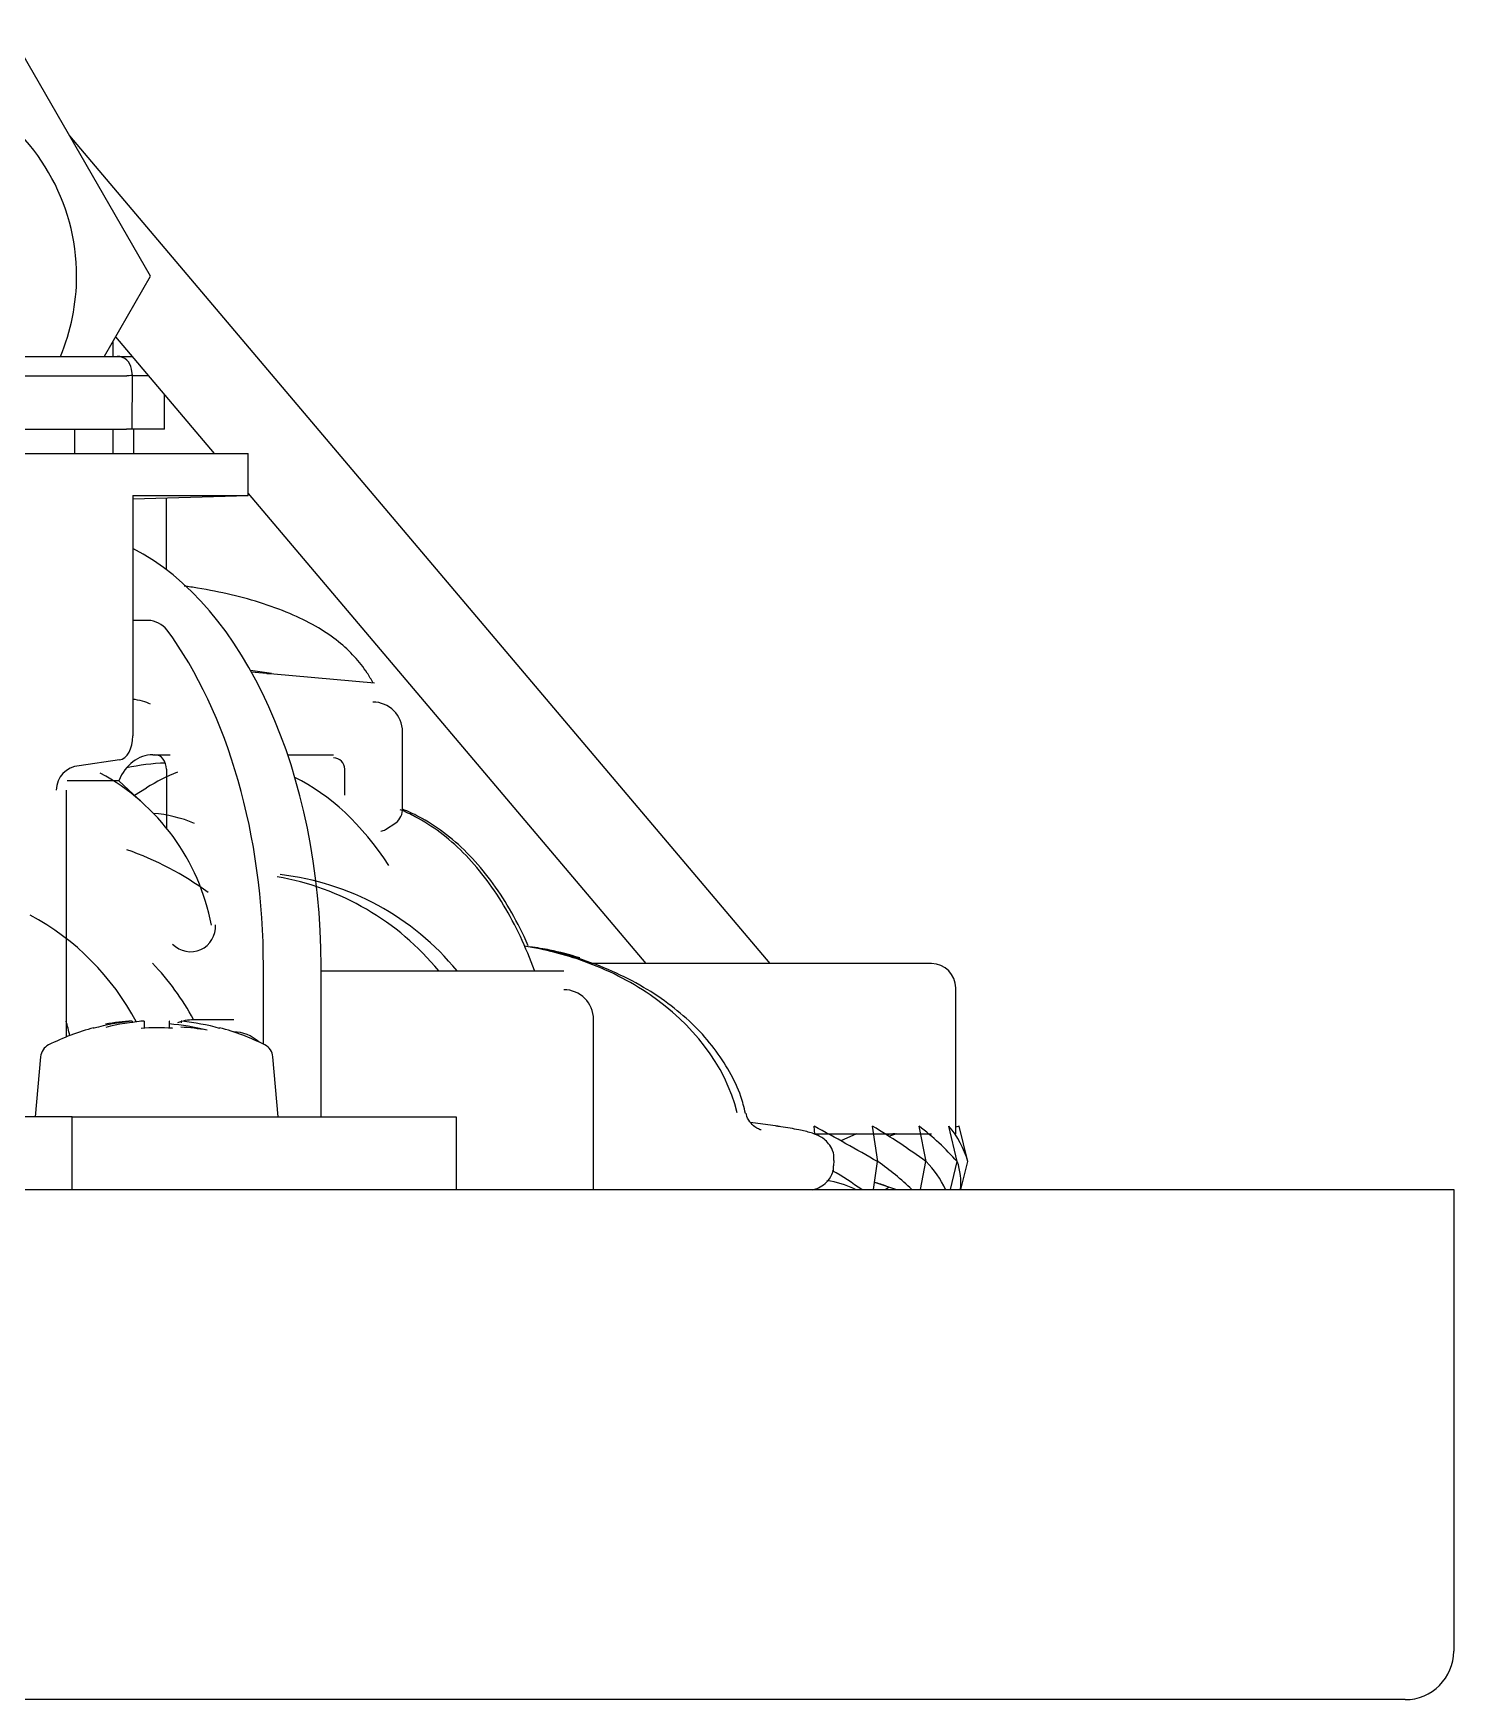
# Model space of a CAD drawing. Header units: millimetres. Extents: x -60 to 7633, y -2614 to 2146.
# Drawn here: x 7580.26 to 7609.5, y -2102.4 to -2068.1 of the extents above; entities that cross this region are included whole.
import ezdxf

# ---------------------------------------------------------------- set-up
doc = ezdxf.new("R2010")
doc.units = ezdxf.units.MM
doc.layers.get('0').update_dxf_attribs({"color": 250})

msp = doc.modelspace()

# ---------------------------------------------------------------- linework, layer by layer
at = {"linetype": 'Continuous'}
for p, q in [((7582.674, -2073.098), (7579.788, -2068.098)), ((7581.007, -2070.21), (7595.426, -2087.248)), ((7581.723, -2074.746), (7582.674, -2073.098)), ((7581.901, -2074.748), (7581.901, -2074.438)), ((7581.953, -2074.347), (7583.986, -2076.748)), ((7579.186, -2074.748), (7581.985, -2074.748)), ((7581.985, -2074.748), (7582.293, -2074.748)), ((7579.496, -2075.148), (7582.182, -2075.148)), ((7582.182, -2075.148), (7582.183, -2075.148)), ((7582.299, -2075.143), (7582.283, -2075.012)), ((7582.296, -2076.248), (7582.299, -2075.143)), ((7582.631, -2075.148), (7582.299, -2075.148)), ((7582.962, -2076.248), (7582.963, -2075.54)), ((7579.494, -2076.248), (7582.18, -2076.248)), ((7581.112, -2076.748), (7581.112, -2076.248)), ((7581.901, -2076.748), (7581.901, -2076.248)), ((7582.296, -2076.248), (7582.18, -2076.248)), ((7582.962, -2076.248), (7582.296, -2076.248)), ((7582.329, -2076.748), (7582.329, -2076.248)), ((7579.496, -2076.748), (7584.682, -2076.748)), ((7584.682, -2077.609), (7584.682, -2076.748)), ((7582.309, -2077.609), (7582.309, -2082.558)), ((7582.309, -2077.609), (7584.682, -2077.609)), ((7582.309, -2077.678), (7584.682, -2077.609)), ((7583.004, -2079.142), (7583.004, -2077.658)), ((7584.682, -2077.571), (7592.872, -2087.248)), ((7582.624, -2080.183), (7582.309, -2080.183)), ((7584.731, -2081.21), (7585.164, -2081.272)), ((7587.282, -2081.474), (7584.754, -2081.251)), ((7587.861, -2084.053), (7587.861, -2082.475)), ((7582.72, -2082.948), (7583.077, -2082.948)), ((7585.497, -2082.948), (7586.437, -2082.948)), ((7582.036, -2083.056), (7581.206, -2083.177)), ((7583.002, -2083.248), (7583.002, -2084.463)), ((7586.674, -2083.782), (7586.674, -2083.248)), ((7580.933, -2083.675), (7580.933, -2088.76)), ((7582.021, -2083.482), (7580.956, -2083.482)), ((7582.518, -2083.948), (7582.021, -2083.482)), ((7582.588, -2083.633), (7582.345, -2083.786)), ((7587.513, -2084.487), (7587.724, -2084.351)), ((7583.927, -2086.458), (7583.926, -2086.458)), ((7584.997, -2088.906), (7584.997, -2087.298)), ((7586.183, -2088.398), (7586.183, -2087.298)), ((7586.183, -2087.398), (7591.18, -2087.398)), ((7598.751, -2087.248), (7591.765, -2087.248)), ((7599.251, -2090.748), (7599.251, -2087.748)), ((7582.298, -2088.431), (7582.283, -2088.432)), ((7582.298, -2088.431), (7582.298, -2088.469)), ((7582.545, -2088.432), (7582.54, -2088.431)), ((7582.545, -2088.432), (7582.545, -2088.576)), ((7583.062, -2088.431), (7583.057, -2088.432)), ((7583.057, -2088.432), (7583.057, -2088.576)), ((7583.319, -2088.432), (7583.304, -2088.431)), ((7583.304, -2088.431), (7583.304, -2088.469)), ((7583.558, -2088.398), (7584.385, -2088.398)), ((7586.183, -2090.398), (7586.183, -2088.398)), ((7591.793, -2091.898), (7591.793, -2088.398)), ((7581.506, -2088.58), (7581.506, -2088.569)), ((7584.096, -2088.569), (7584.096, -2088.58)), ((7580.409, -2089.164), (7580.301, -2090.398)), ((7585.301, -2090.398), (7585.193, -2089.164)), ((7581.06, -2090.398), (7579.317, -2090.398)), ((7581.06, -2090.398), (7588.968, -2090.398)), ((7581.06, -2091.898), (7581.06, -2090.398)), ((7588.968, -2090.398), (7588.968, -2091.898)), ((7595.584, -2090.596), (7595.026, -2090.516)), ((7595.593, -2090.597), (7595.584, -2090.596)), ((7596.332, -2090.748), (7598.749, -2090.748)), ((7596.348, -2090.759), (7596.335, -2090.596)), ((7597.204, -2090.748), (7596.882, -2090.895)), ((7597.646, -2091.323), (7597.539, -2090.596)), ((7598.033, -2090.748), (7597.869, -2090.803)), ((7598.641, -2091.323), (7598.494, -2090.596)), ((7599.281, -2091.323), (7599.108, -2090.596)), ((7599.319, -2090.596), (7599.251, -2090.614)), ((7599.501, -2091.323), (7599.319, -2090.596)), ((7596.742, -2091.411), (7596.748, -2091.301)), ((7597.555, -2091.898), (7597.64, -2091.323)), ((7597.639, -2091.326), (7597.646, -2091.323)), ((7598.521, -2091.898), (7598.637, -2091.323)), ((7598.637, -2091.325), (7598.641, -2091.323)), ((7599.142, -2091.898), (7599.278, -2091.323)), ((7599.278, -2091.324), (7599.281, -2091.323)), ((7599.357, -2091.898), (7599.501, -2091.323)), ((7229.501, -2091.898), (7608.501, -2091.898)), ((7596.34, -2091.898), (7596.34, -2091.89)), ((7597.167, -2091.884), (7597.198, -2091.898)), ((7597.577, -2091.749), (7598.029, -2091.898)), ((7598.523, -2091.887), (7598.563, -2091.898)), ((7608.501, -2091.898), (7609.501, -2091.898)), ((7609.501, -2091.898), (7609.501, -2101.398)), ((7608.501, -2102.398), (7229.501, -2102.398))]:
    msp.add_line(p, q, dxfattribs=at)
for centre, radius, start, end in [((7576.901, -2073.098), 4.25, 0, 180.9638), ((7576.901, -2073.098), 4.25, 337.1553, 0), ((7581.985, -2075.048), 0.3, 6.9972, 90), ((7582.593, -2080.723), 0.542, 39.2083, 86.6867), ((7581.809, -2020.764), 60.601, 273.08284, 273.17383), ((7587.505, -2084.069), 0.356, 307.8956, 2.7214), ((7587.411, -2084.335), 0.183, 270.5591, 303.8505), ((7598.751, -2087.748), 0.5, 0, 90), ((7582.801, -2093.398), 5, 105.0107, 116.4458), ((7582.801, -2093.398), 4.829, 86.1562, 93.8438), ((7582.801, -2093.398), 5, 63.5542, 74.9893), ((7580.708, -2089.19), 0.3, 116.4458, 175), ((7584.894, -2089.19), 0.3, 5, 63.5542), ((7573.747, -2132.621), 47.711, 59.9483, 61.7419), ((7590.372, -2102.601), 13.982, 53.7655, 59.1647), ((7598.001, -2091.248), 0.5, 90, 109.8954), ((7595.456, -2094.655), 5.07, 41.079, 53.1872), ((7597.643, -2091.858), 1.934, 16.0404, 40.7379), ((7590.782, -2101.383), 11.518, 55.4307, 58.9974), ((7594.849, -2095.421), 4.962, 45.2278, 55.6814), ((7597.177, -2092.768), 2.057, 25.0118, 44.6243), ((7598.119, -2091.749), 1.237, 353.1157, 20.1452), ((7596.332, -2093.665), 1.967, 64.8819, 82.2285), ((7597.123, -2093.63), 1.932, 68.4236, 76.3915), ((7590.415, -2080.117), 13.901, 302.0617, 302.4846), ((7608.501, -2101.398), 1, 270, 0)]:
    msp.add_arc(centre, radius, start, end, dxfattribs=at)
for centre, major_axis, ratio, start_param, end_param in [((7581.999, -2075.161), (-0.3, -0.018), 0.007606, 3.141118, 4.049476), ((7580.675, -2087.298), (0, -9), 0.612042, 1.570796, 2.840368), ((7579.489, -2087.298), (0, -9), 0.612042, 1.570796, 2.447438), ((7582.435, -2081.91), (0.293, -0.065), 0.270478, 0.688965, 2.073095), ((7587.249, -2082.475), (0, 0.612), 1, -1.570796, 0), ((7582.01, -2082.558), (0, -0.5), 0.598238, 0.087266, 1.570796), ((7582.72, -2083.948), (0, -1), 0.790825, 3.141593, 4.2274), ((7582.765, -2083.248), (0, -0.3), 0.790825, 1.570796, 3.141593), ((7586.437, -2083.248), (0, 0.237), 1, -1.570796, 0), ((7581.232, -2083.675), (0, 0.499), 1, 0.052291, 1.570796), ((7579.489, -2087.298), (0, 4.517), 1, -1.383615, -0.496124), ((7582.758, -2089.94), (0.969, 6.781), 0.787816, 0.138801, 0.286222), ((7584.308, -2090.898), (0, -7.791), 0.612042, 3.369631, 3.510813), ((7584.308, -2090.898), (0, -7.791), 0.612042, 2.38593, 2.857338), ((7582.544, -2090.898), (0, -6.75), 0.612042, 2.888094, 3.096965), ((7580.093, -2090.898), (0, 6.35), 1, -0.63494, -0.335702), ((7584.72, -2090.898), (0, 5.518), 1, -0.883753, -0.112699), ((7584.342, -2090.898), (0, 5.518), 1, -0.883753, -0.17083), ((7577.721, -2090.898), (0, 5.264), 1, -1.087804, -0.488942), ((7583.498, -2086.49), (0, 0.512), 1, 2.335986, 4.786976), ((7578.907, -2090.898), (0, 5.28), 1, -1.077597, -0.805606), ((7591.18, -2088.398), (0, 0.614), 1, -1.570796, 0), ((7577.721, -2090.898), (0, -5.8), 0.612042, -4.329026, -4.272736), ((7582.819, -2093.398), (0, 4.995), 1, 0.107561, 0.266084), ((7582.581, -2093.398), (0, 4.976), 1, 0.05697, 0.169096), ((7582.952, -2093.398), (0, 4.985), 1, 0.082766, 0.243405), ((7582.592, -2093.398), (0, 4.967), 1, 0.009447, 0.02384), ((7582.65, -2093.398), (0, 4.926), 1, -0.243405, -0.082766), ((7582.783, -2093.398), (0, 4.994), 1, -0.266084, -0.107561), ((7583.01, -2093.398), (0, 4.82), 1, -0.02384, -0.009447), ((7583.021, -2093.398), (0, 4.85), 1, -0.169096, -0.05697), ((7584.385, -2089.398), (0, 0.745), 1, -0.765004, 0)]:
    msp.add_ellipse(centre, major_axis=major_axis, ratio=ratio, start_param=start_param, end_param=end_param, dxfattribs=at)
for points, knots in [([(7587.256, -2081.476), (7587.219, -2081.403), (7587.106, -2081.208), (7586.873, -2080.913), (7586.537, -2080.604), (7586.119, -2080.319), (7585.608, -2080.059), (7585.01, -2079.833), (7584.349, -2079.65), (7583.79, -2079.539), (7583.458, -2079.488), (7583.365, -2079.475)], [0.57138, 0.57138, 0.57138, 0.57138, 0.5892329, 0.6212172, 0.6556756, 0.694136, 0.7374406, 0.7838116, 0.8293996, 0.873644, 0.8905995, 0.8905995, 0.8905995, 0.8905995]), ([(7590.58, -2087.398), (7590.579, -2087.396), (7590.49, -2087.151), (7590.295, -2086.68), (7589.95, -2086.034), (7589.557, -2085.455), (7589.118, -2084.952), (7588.641, -2084.534), (7588.199, -2084.253), (7587.92, -2084.122), (7587.815, -2084.08)], [0.3195912, 0.3195912, 0.3195912, 0.3195912, 0.3203271, 0.3981168, 0.4760751, 0.554177, 0.6322917, 0.7101565, 0.7874032, 0.8322976, 0.8322976, 0.8322976, 0.8322976]), ([(7590.45, -2086.882), (7590.422, -2086.817), (7590.289, -2086.525), (7590.026, -2086.034), (7589.632, -2085.455), (7589.193, -2084.952), (7588.715, -2084.534), (7588.265, -2084.247), (7587.976, -2084.114), (7587.862, -2084.069)], [0.3785926, 0.3785926, 0.3785926, 0.3785926, 0.4006447, 0.4789516, 0.5574016, 0.6358629, 0.7140725, 0.7916622, 0.8406212, 0.8406212, 0.8406212, 0.8406212]), ([(7594.753, -2090.32), (7594.507, -2089.319), (7593.801, -2088.47), (7592.537, -2087.603), (7592.077, -2087.374), (7591.206, -2087.059), (7590.786, -2086.953), (7590.369, -2086.887)], [0, 0, 0, 0, 0.5, 0.5, 0.75, 0.75, 0.9589098, 0.9589098, 0.9589098, 0.9589098]), ([(7594.922, -2090.33), (7594.891, -2090.201), (7594.821, -2089.923), (7594.6, -2089.46), (7594.282, -2088.978), (7593.877, -2088.52), (7593.389, -2088.098), (7592.82, -2087.717), (7592.171, -2087.387), (7591.457, -2087.12), (7590.828, -2086.96), (7590.478, -2086.905), (7590.37, -2086.89)], [0, 0, 0, 0, 0.0588082, 0.148938, 0.2422033, 0.3403988, 0.444406, 0.5555399, 0.6729132, 0.7979332, 0.929319, 0.981301, 0.981301, 0.981301, 0.981301]), ([(7591.509, -2087.129), (7591.303, -2087.064), (7590.959, -2086.973), (7590.634, -2086.923), (7590.482, -2086.901)], [0.8237542, 0.8237542, 0.8237542, 0.8237542, 0.9302149, 1, 1, 1, 1]), ([(7595.242, -2090.672), (7595.242, -2090.672), (7595.24, -2090.672), (7595.227, -2090.668), (7595.183, -2090.65), (7595.1, -2090.602), (7595.006, -2090.504), (7594.942, -2090.398), (7594.937, -2090.337), (7594.936, -2090.328)], [0.3347749, 0.3347749, 0.3347749, 0.3347749, 0.3710986, 0.4446761, 0.5151259, 0.6267567, 0.7895471, 0.9717755, 1, 1, 1, 1]), ([(7596.737, -2091.302), (7596.741, -2091.259), (7596.748, -2091.163), (7596.683, -2091.013), (7596.586, -2090.894), (7596.483, -2090.818), (7596.379, -2090.767), (7596.238, -2090.718), (7596.019, -2090.666), (7595.765, -2090.622), (7595.615, -2090.599), (7595.596, -2090.597)], [0, 0, 0, 0, 0.04787, 0.124577, 0.192947, 0.263654, 0.350629, 0.474488, 0.704778, 0.967624, 1, 1, 1, 1]), ([(7596.309, -2091.904), (7596.336, -2091.897), (7596.4, -2091.875), (7596.522, -2091.816), (7596.657, -2091.683), (7596.735, -2091.53), (7596.733, -2091.44), (7596.732, -2091.41)], [0.7057357, 0.7057357, 0.7057357, 0.7057357, 0.7659694, 0.8419732, 0.9064739, 0.9734471, 1, 1, 1, 1])]:
    msp.add_open_spline(points, degree=3, knots=knots, dxfattribs=at)
for points in [[(7583.236, -2088.459), (7583.336, -2088.419), (7583.445, -2088.398), (7583.558, -2088.398)], [(7595.592, -2090.597), (7595.578, -2090.595), (7595.563, -2090.594), (7595.548, -2090.594)]]:
    msp.add_open_spline(points, degree=3, dxfattribs=at)

doc.saveas('drawing.dxf')
